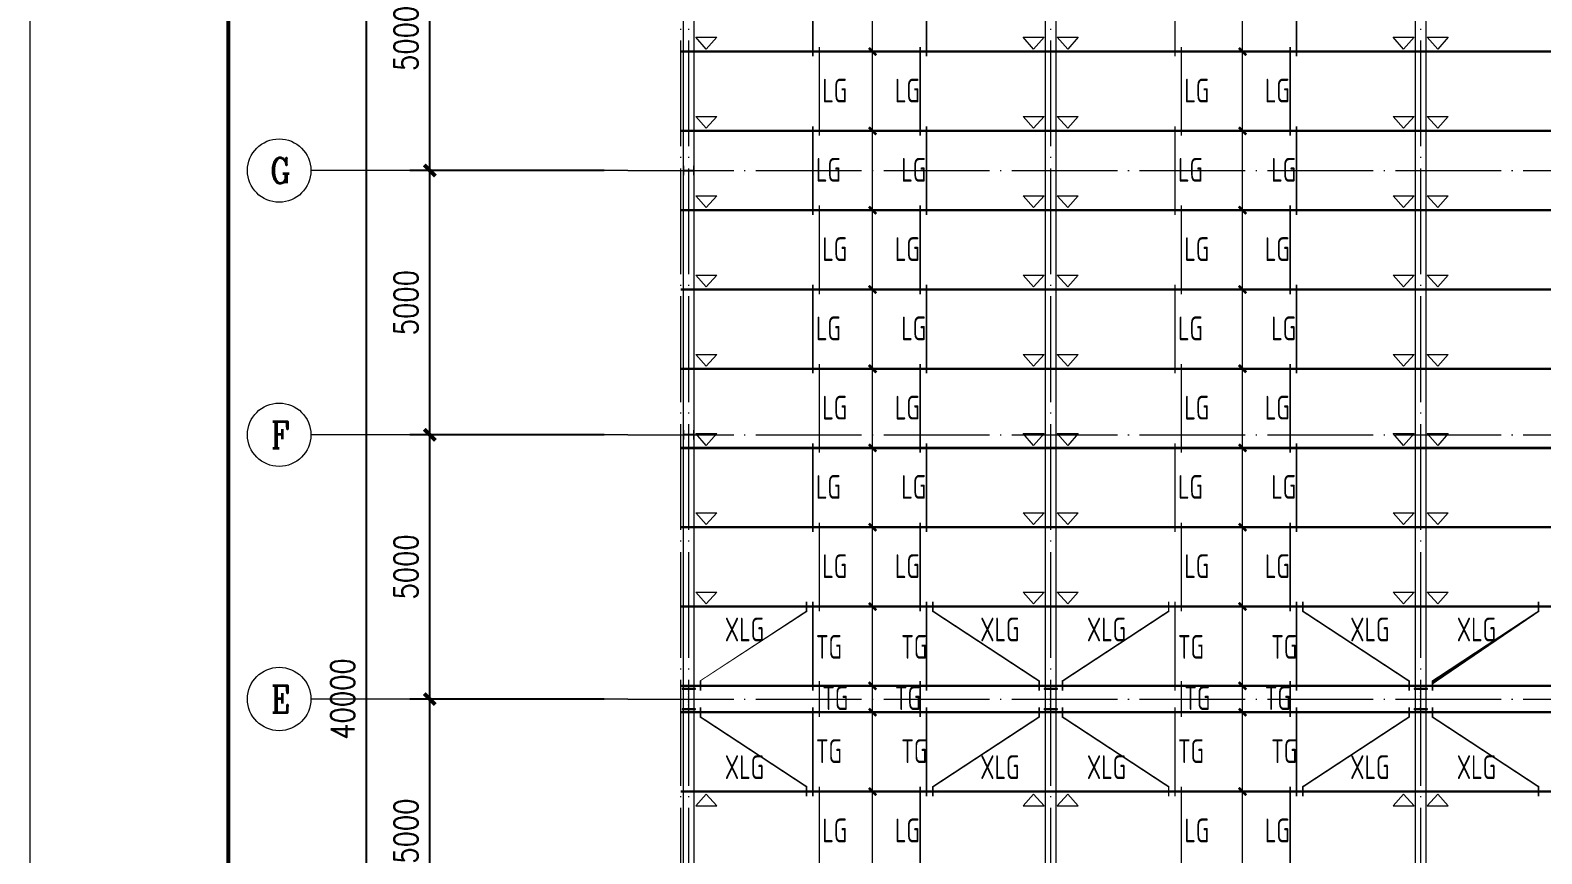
# Model space of a CAD drawing. Header units: millimetres. Extents: x 19781 to 898973, y -947928 to -267362.
# Drawn here: x 431826 to 460426, y -604299 to -588715 of the extents above; entities that cross this region are included whole.
import ezdxf

# ---------------------------------------------------------------- set-up
doc = ezdxf.new("R2010")
doc.units = ezdxf.units.MM
doc.header["$LTSCALE"] = 100
doc.linetypes.add('CENTER', pattern=[50.799999713897705, 31.75, -6.349999904632568, 6.349999904632568, -6.349999904632568])
doc.linetypes.add('DOTE', pattern=[2.4200000055134296, 2, -0.2000000029802322, 0.01999999955296516, -0.2000000029802322])
doc.layers.get('0').update_dxf_attribs({"lineweight": 18})
for name, color, linetype, lineweight in [('10', 7, 'Continuous', 18), ('AXIS', 3, 'Continuous', 18), ('AXIS_TEXT', 7, 'Continuous', 18), ('BORDER', 7, 'Continuous', 18), ('C', 6, 'CENTER', 18), ('DOTE', 1, 'DOTE', 18), ('PUB_DIM', 3, 'Continuous', 18), ('THICK', 6, 'Continuous', 18), ('数字', 3, 'Continuous', 20), ('构件号', 1, 'Continuous', 18), ('系杆支撑', 2, 'Continuous', 18), ('钢柱', 4, 'Continuous', 20), ('钢梁', 4, 'Continuous', 5)]:
    doc.layers.add(name, color=color, linetype=linetype, lineweight=lineweight)
doc.styles.add('_TCH_AXIS', font='complex.shx', dxfattribs={"bigfont": 'gbcbig.shx'})
doc.styles.add('COMPLEX', font='complex.shx', dxfattribs={"bigfont": 'gbcbig.shx'})
doc.styles.add('dim_font', font='simplex.shx', dxfattribs={"width": 0.8, "bigfont": 'gbcbig.shx'})
doc.styles.add('TSSD_REIN', font='tssdeng.shx', dxfattribs={"width": 0.699999988079071, "bigfont": 'hztxt.shx'})
doc.dimstyles.new('DIMN150', dxfattribs={"dimscale": 1.5, "dimtxt": 300, "dimasz": 1, "dimexe": 250, "dimexo": 300, "dimgap": 150, "dimtad": 1, "dimdec": 0, "dimzin": 0, "dimdsep": 46, "dimtxsty": 'dim_font', "dimblk": '_CAXARROW', "dimcen": 0.09, "dimdle": 2, "dimclrt": 7, "dimadec": 0, "dimazin": 0, "dimtfac": 1, "dimtdec": 0, "dimtix": 1, "dimtmove": 2, "dimatfit": 3, "dimfxl": 1, "dimtolj": 1, "dimtzin": 0, "dimarcsym": 0})
pattern_1 = [(45, (0, 0), (-7.071067811865476, 7.071067811865477), []), (45, (0, 2.5), (-7.071067811865474, 7.071067811865476), [])]

# ---------------------------------------------------------------- blocks, each defined once
blk = doc.blocks.new('_AXISO')
blk.add_circle((0, 0), 0.5)
at = {"layer": 'AXIS_TEXT', "style": 'COMPLEX', "width": 1.04167}
blk.add_attdef('A', (-0.25, -0.28), '', height=0.56, dxfattribs=at)
blk = doc.blocks.new('_DIMX')
blk.add_line((-150, 0), (150, 0))
blk.add_lwpolyline([(-70, -70, 50, 50, 0), (70, 70, 50, 50, 0)], format="xyseb")
blk = doc.blocks.new('*X159')
at = {"layer": 'AXIS', "color": 0, "lineweight": -2, "transparency": 16777216}
for p, q in [((442386.2071458476, -581370.0524160606), (437811.2071458406, -581370.0524160606)), ((438186.2071458406, -621368.5524160606), (438186.2071458406, -581371.5524160606)), ((442386.2071458475, -621370.0524160606), (437811.2071458406, -621370.0524160606))]:
    blk.add_line(p, q, dxfattribs=at)
at = {"layer": 'AXIS', "color": 0, "lineweight": -2, "transparency": 16777216, "xscale": 1.5, "yscale": 1.5, "zscale": 1.5}
for p, rotation in [((438186.2071458406, -581370.0524160606), 90), ((438186.2071458406, -621370.0524160606), 270)]:
    blk.add_blockref('_DIMX', p, dxfattribs=dict(at, rotation=rotation))
at = {"layer": 'AXIS', "color": 7, "transparency": 16777216, "insert": (437736.2071458407, -601370.0524160605), "char_height": 450, "width": 4834.285714285215, "attachment_point": 5, "rotation": 90, "style": 'dim_font'}
blk.add_mtext('40000', dxfattribs=at)
blk = doc.blocks.new('_CAXARROW')
blk.add_hatch(color=0).paths.add_polyline_path([(0, 0), (-1, 0.125), (-1, -0.125)], flags=0)
blk = doc.blocks.new('*X161')
at = {"layer": 'AXIS', "color": 0, "lineweight": -2, "transparency": 16777216}
for p, q in [((442686.2071458406, -586370.0524160606), (439011.2071458406, -586370.0524160606)), ((439386.2071458406, -591368.5524160606), (439386.2071458406, -586371.5524160606)), ((442686.2071458406, -591370.0524160606), (439011.2071458406, -591370.0524160606))]:
    blk.add_line(p, q, dxfattribs=at)
at = {"layer": 'AXIS', "color": 0, "lineweight": -2, "transparency": 16777216, "xscale": 1.5, "yscale": 1.5, "zscale": 1.5}
for p, rotation in [((439386.2071458406, -586370.0524160606), 90), ((439386.2071458406, -591370.0524160606), 270)]:
    blk.add_blockref('_DIMX', p, dxfattribs=dict(at, rotation=rotation))
at = {"layer": 'AXIS', "color": 7, "transparency": 16777216, "insert": (438936.2071458407, -588870.0524160605), "char_height": 450, "width": 3805.714285714785, "attachment_point": 5, "rotation": 90, "style": 'dim_font'}
blk.add_mtext('5000', dxfattribs=at)
blk = doc.blocks.new('*X162')
at = {"layer": 'AXIS', "color": 0, "lineweight": -2, "transparency": 16777216}
for p, q in [((442686.2071458406, -591370.0524160606), (439011.2071458406, -591370.0524160606)), ((439386.2071458406, -596368.5524160606), (439386.2071458406, -591371.5524160606)), ((442686.2071458406, -596370.0524160606), (439011.2071458406, -596370.0524160606))]:
    blk.add_line(p, q, dxfattribs=at)
at = {"layer": 'AXIS', "color": 0, "lineweight": -2, "transparency": 16777216, "xscale": 1.5, "yscale": 1.5, "zscale": 1.5}
for p, rotation in [((439386.2071458406, -591370.0524160606), 90), ((439386.2071458406, -596370.0524160606), 270)]:
    blk.add_blockref('_DIMX', p, dxfattribs=dict(at, rotation=rotation))
at = {"layer": 'AXIS', "color": 7, "transparency": 16777216, "insert": (438936.2071458407, -593870.0524160605), "char_height": 450, "width": 3805.714285714785, "attachment_point": 5, "rotation": 90, "style": 'dim_font'}
blk.add_mtext('5000', dxfattribs=at)
blk = doc.blocks.new('*X163')
at = {"layer": 'AXIS', "color": 0, "lineweight": -2, "transparency": 16777216}
for p, q in [((442686.2071458406, -596370.0524160606), (439011.2071458406, -596370.0524160606)), ((439386.2071458406, -601368.5524160606), (439386.2071458406, -596371.5524160606)), ((442686.2071458405, -601370.0524160606), (439011.2071458406, -601370.0524160606))]:
    blk.add_line(p, q, dxfattribs=at)
at = {"layer": 'AXIS', "color": 0, "lineweight": -2, "transparency": 16777216, "xscale": 1.5, "yscale": 1.5, "zscale": 1.5}
for p, rotation in [((439386.2071458406, -596370.0524160606), 90), ((439386.2071458406, -601370.0524160606), 270)]:
    blk.add_blockref('_DIMX', p, dxfattribs=dict(at, rotation=rotation))
at = {"layer": 'AXIS', "color": 7, "transparency": 16777216, "insert": (438936.2071458407, -598870.0524160605), "char_height": 450, "width": 3805.714285714785, "attachment_point": 5, "rotation": 90, "style": 'dim_font'}
blk.add_mtext('5000', dxfattribs=at)
blk = doc.blocks.new('*X164')
at = {"layer": 'AXIS', "color": 0, "lineweight": -2, "transparency": 16777216}
for p, q in [((442686.2071458405, -601370.0524160606), (439011.2071458406, -601370.0524160606)), ((439386.2071458406, -606368.5524160606), (439386.2071458406, -601371.5524160606)), ((442686.2071458406, -606370.0524160606), (439011.2071458406, -606370.0524160606))]:
    blk.add_line(p, q, dxfattribs=at)
at = {"layer": 'AXIS', "color": 0, "lineweight": -2, "transparency": 16777216, "xscale": 1.5, "yscale": 1.5, "zscale": 1.5}
for p, rotation in [((439386.2071458406, -601370.0524160606), 90), ((439386.2071458406, -606370.0524160606), 270)]:
    blk.add_blockref('_DIMX', p, dxfattribs=dict(at, rotation=rotation))
at = {"layer": 'AXIS', "color": 7, "transparency": 16777216, "insert": (438936.2071458407, -603870.0524160605), "char_height": 450, "width": 3805.714285714785, "attachment_point": 5, "rotation": 90, "style": 'dim_font'}
blk.add_mtext('5000', dxfattribs=at)

msp = doc.modelspace()

# ---------------------------------------------------------------- hatches: boundary and pattern name
at = {"layer": '10', "ltscale": 100}
h = msp.add_hatch(dxfattribs=at)
h.set_pattern_fill('金属', color=256, style=0, pattern_type=0)
h.set_pattern_definition(pattern_1)
h.paths.add_polyline_path([(444378.2071458406, -591373.0524160606), (444378.2071458406, -591460.0524160606), (444386.2071458406, -591460.0524160606), (444386.2071458406, -591280.0524160606), (444378.2071458406, -591280.0524160606), (444378.2071458406, -591367.0524160606), (444194.2071458406, -591367.0524160606), (444194.2071458406, -591280.0524160606), (444186.2071458406, -591280.0524160606), (444186.2071458406, -591460.0524160606), (444194.2071458406, -591460.0524160606), (444194.2071458406, -591373.0524160606)], flags=0)
h = msp.add_hatch(dxfattribs=at)
h.set_pattern_fill('金属', color=256, style=0, pattern_type=0)
h.set_pattern_definition(pattern_1)
h.paths.add_polyline_path([(444378.2071458406, -596373.0524160606), (444378.2071458406, -596460.0524160606), (444386.2071458406, -596460.0524160606), (444386.2071458406, -596280.0524160606), (444378.2071458406, -596280.0524160606), (444378.2071458406, -596367.0524160606), (444194.2071458406, -596367.0524160606), (444194.2071458406, -596280.0524160606), (444186.2071458406, -596280.0524160606), (444186.2071458406, -596460.0524160606), (444194.2071458406, -596460.0524160606), (444194.2071458406, -596373.0524160606)], flags=0)
h = msp.add_hatch(dxfattribs=at)
h.set_pattern_fill('金属', color=256, style=0, pattern_type=0)
h.set_pattern_definition(pattern_1)
h.paths.add_polyline_path([(444290.2071458406, -601182.0524160606), (444411.2071458406, -601182.0524160606), (444411.2071458406, -601170.0524160606), (444161.2071458406, -601170.0524160606), (444161.2071458406, -601182.0524160606), (444282.2071458406, -601182.0524160606), (444282.2071458406, -601558.0524160606), (444161.2071458406, -601558.0524160606), (444161.2071458406, -601570.0524160606), (444411.2071458406, -601570.0524160606), (444411.2071458406, -601558.0524160606), (444290.2071458406, -601558.0524160606)], flags=0)
h = msp.add_hatch(dxfattribs=at)
h.set_pattern_fill('金属', color=256, style=0, pattern_type=0)
h.set_pattern_definition(pattern_1)
h.paths.add_polyline_path([(451140.2071458406, -601182.0524160606), (451261.2071458406, -601182.0524160606), (451261.2071458406, -601170.0524160606), (451011.2071458406, -601170.0524160606), (451011.2071458406, -601182.0524160606), (451132.2071458406, -601182.0524160606), (451132.2071458406, -601558.0524160606), (451011.2071458406, -601558.0524160606), (451011.2071458406, -601570.0524160606), (451261.2071458406, -601570.0524160606), (451261.2071458406, -601558.0524160606), (451140.2071458406, -601558.0524160606)], flags=0)
h = msp.add_hatch(dxfattribs=at)
h.set_pattern_fill('金属', color=256, style=0, pattern_type=0)
h.set_pattern_definition(pattern_1)
h.paths.add_polyline_path([(458140.2071458406, -601182.0524160606), (458261.2071458406, -601182.0524160606), (458261.2071458406, -601170.0524160606), (458011.2071458406, -601170.0524160606), (458011.2071458406, -601182.0524160606), (458132.2071458406, -601182.0524160606), (458132.2071458406, -601558.0524160606), (458011.2071458406, -601558.0524160606), (458011.2071458406, -601570.0524160606), (458261.2071458406, -601570.0524160606), (458261.2071458406, -601558.0524160606), (458140.2071458406, -601558.0524160606)], flags=0)

# ---------------------------------------------------------------- linework, layer by layer
at = {"layer": 'AXIS'}
for p, q in [((443136.2071458406, -591370.0524160606), (437136.2071458406, -591370.0524160606)), ((443136.2071458406, -596370.0524160606), (437136.2071458406, -596370.0524160606)), ((443136.2071458406, -601370.0524160606), (437136.2071458406, -601370.0524160606))]:
    msp.add_line(p, q, dxfattribs=at)
at = {"layer": 'BORDER'}
msp.add_lwpolyline([(431826, -635802.5267374609), (431826, -572802.5267374609), (565476, -572802.5267374609), (565476, -635802.5267374609)], close=True, dxfattribs=at)
msp.add_lwpolyline([(435576, -634302.5267374609, 75, 75, 0), (435576, -574302.5267374609, 75, 75, 0), (563976, -574302.5267374609, 75, 75, 0), (563976, -634302.5267374609, 75, 75, 0)], format="xyseb", close=True, dxfattribs=at)
at = {"layer": 'C'}
for points in [[(447694.2056333625, -589050.0524160606, 50, 50, 0), (447834.2056333625, -589190.0524160606, 50, 50, 0)], [(454694.2056333625, -589050.0524160606, 50, 50, 0), (454834.2056333625, -589190.0524160606, 50, 50, 0)], [(447694.2056333625, -590550.0524160606, 50, 50, 0), (447834.2056333625, -590690.0524160606, 50, 50, 0)], [(454694.2056333625, -590550.0524160606, 50, 50, 0), (454834.2056333625, -590690.0524160606, 50, 50, 0)], [(447694.2056333625, -592050.0524160606, 50, 50, 0), (447834.2056333625, -592190.0524160606, 50, 50, 0)], [(454694.2056333625, -592050.0524160606, 50, 50, 0), (454834.2056333625, -592190.0524160606, 50, 50, 0)], [(447694.2056333625, -593550.0524160606, 50, 50, 0), (447834.2056333625, -593690.0524160606, 50, 50, 0)], [(454694.2056333625, -593550.0524160606, 50, 50, 0), (454834.2056333625, -593690.0524160606, 50, 50, 0)], [(447694.2056333625, -595050.0524160606, 50, 50, 0), (447834.2056333625, -595190.0524160606, 50, 50, 0)], [(454694.2056333625, -595050.0524160606, 50, 50, 0), (454834.2056333625, -595190.0524160606, 50, 50, 0)], [(447694.2056333625, -596550.0524160606, 50, 50, 0), (447834.2056333625, -596690.0524160606, 50, 50, 0)], [(454694.2056333625, -596550.0524160606, 50, 50, 0), (454834.2056333625, -596690.0524160606, 50, 50, 0)], [(447694.2056333625, -598050.0524160606, 50, 50, 0), (447834.2056333625, -598190.0524160606, 50, 50, 0)], [(454694.2056333625, -598050.0524160606, 50, 50, 0), (454834.2056333625, -598190.0524160606, 50, 50, 0)], [(447694.2056333625, -599550.0524160606, 50, 50, 0), (447834.2056333625, -599690.0524160606, 50, 50, 0)], [(454694.2056333625, -599550.0524160606, 50, 50, 0), (454834.2056333625, -599690.0524160606, 50, 50, 0)], [(447694.2056333625, -601050.0524160606, 50, 50, 0), (447834.2056333625, -601190.0524160606, 50, 50, 0)], [(454694.2056333625, -601050.0524160606, 50, 50, 0), (454834.2056333625, -601190.0524160606, 50, 50, 0)], [(447694.2056333625, -601550.0524160606, 50, 50, 0), (447834.2056333625, -601690.0524160606, 50, 50, 0)], [(454694.2056333625, -601550.0524160606, 50, 50, 0), (454834.2056333625, -601690.0524160606, 50, 50, 0)], [(447694.2056333625, -603050.0524160606, 50, 50, 0), (447834.2056333625, -603190.0524160606, 50, 50, 0)], [(454694.2056333625, -603050.0524160606, 50, 50, 0), (454834.2056333625, -603190.0524160606, 50, 50, 0)]]:
    msp.add_lwpolyline(points, format="xyseb", dxfattribs=at)
at = {"layer": 'DOTE', "linetype": 'DOTE', "ltscale": 10}
for p, q in [((444136.2071458406, -622370.0524160606), (444136.2071458406, -580370.0524160606)), ((444286.2071458406, -622370.0524160606), (444286.2071458406, -580370.0524160606)), ((451136.2071458406, -622370.0524160606), (451136.2071458406, -580370.0524160606)), ((458136.2071458406, -622370.0524160606), (458136.2071458406, -580370.0524160606)), ((443136.2071458406, -591370.0524160606), (543136.2071458406, -591370.0524160606)), ((443136.2071458406, -596370.0524160606), (543136.2071458406, -596370.0524160606)), ((443136.2071458406, -601370.0524160606), (543136.2071458406, -601370.0524160606))]:
    msp.add_line(p, q, dxfattribs=at)
at = {"layer": 'PUB_DIM', "color": 6, "linetype": 'Continuous'}
for points in [[(444816.3892615166, -588847.7886587756), (444618.0369735293, -589070.4112885259), (444419.6846855422, -588847.7886587756)], [(451009.3892615166, -588847.7886587756), (450811.0369735293, -589070.4112885259), (450612.6846855422, -588847.7886587756)], [(451656.3892615166, -588847.7886587756), (451458.0369735293, -589070.4112885259), (451259.6846855422, -588847.7886587756)], [(458009.3892615166, -588847.7886587756), (457811.0369735293, -589070.4112885259), (457612.6846855422, -588847.7886587756)], [(458656.3892615166, -588847.7886587756), (458458.0369735293, -589070.4112885259), (458259.6846855422, -588847.7886587756)], [(444816.3892615166, -590347.7886587756), (444618.0369735293, -590570.4112885259), (444419.6846855422, -590347.7886587756)], [(451009.3892615166, -590347.7886587756), (450811.0369735293, -590570.4112885259), (450612.6846855422, -590347.7886587756)], [(451656.3892615166, -590347.7886587756), (451458.0369735293, -590570.4112885259), (451259.6846855422, -590347.7886587756)], [(458009.3892615166, -590347.7886587756), (457811.0369735293, -590570.4112885259), (457612.6846855422, -590347.7886587756)], [(458656.3892615166, -590347.7886587756), (458458.0369735293, -590570.4112885259), (458259.6846855422, -590347.7886587756)], [(444816.3892615166, -591847.7886587756), (444618.0369735293, -592070.4112885259), (444419.6846855422, -591847.7886587756)], [(451009.3892615166, -591847.7886587756), (450811.0369735293, -592070.4112885259), (450612.6846855422, -591847.7886587756)], [(451656.3892615166, -591847.7886587756), (451458.0369735293, -592070.4112885259), (451259.6846855422, -591847.7886587756)], [(458009.3892615166, -591847.7886587756), (457811.0369735293, -592070.4112885259), (457612.6846855422, -591847.7886587756)], [(458656.3892615166, -591847.7886587756), (458458.0369735293, -592070.4112885259), (458259.6846855422, -591847.7886587756)], [(444816.3892615166, -593347.7886587756), (444618.0369735293, -593570.4112885259), (444419.6846855422, -593347.7886587756)], [(451009.3892615166, -593347.7886587756), (450811.0369735293, -593570.4112885259), (450612.6846855422, -593347.7886587756)], [(451656.3892615166, -593347.7886587756), (451458.0369735293, -593570.4112885259), (451259.6846855422, -593347.7886587756)], [(458009.3892615166, -593347.7886587756), (457811.0369735293, -593570.4112885259), (457612.6846855422, -593347.7886587756)], [(458656.3892615166, -593347.7886587756), (458458.0369735293, -593570.4112885259), (458259.6846855422, -593347.7886587756)], [(444816.3892615166, -594847.7886587756), (444618.0369735293, -595070.4112885259), (444419.6846855422, -594847.7886587756)], [(451009.3892615166, -594847.7886587756), (450811.0369735293, -595070.4112885259), (450612.6846855422, -594847.7886587756)], [(451656.3892615166, -594847.7886587756), (451458.0369735293, -595070.4112885259), (451259.6846855422, -594847.7886587756)], [(458009.3892615166, -594847.7886587756), (457811.0369735293, -595070.4112885259), (457612.6846855422, -594847.7886587756)], [(458656.3892615166, -594847.7886587756), (458458.0369735293, -595070.4112885259), (458259.6846855422, -594847.7886587756)], [(444816.3892615166, -596347.7886587756), (444618.0369735293, -596570.4112885259), (444419.6846855422, -596347.7886587756)], [(451009.3892615166, -596347.7886587756), (450811.0369735293, -596570.4112885259), (450612.6846855422, -596347.7886587756)], [(451656.3892615166, -596347.7886587756), (451458.0369735293, -596570.4112885259), (451259.6846855422, -596347.7886587756)], [(458009.3892615166, -596347.7886587756), (457811.0369735293, -596570.4112885259), (457612.6846855422, -596347.7886587756)], [(458656.3892615166, -596347.7886587756), (458458.0369735293, -596570.4112885259), (458259.6846855422, -596347.7886587756)], [(444816.3892615166, -597847.7886587756), (444618.0369735293, -598070.4112885259), (444419.6846855422, -597847.7886587756)], [(451009.3892615166, -597847.7886587756), (450811.0369735293, -598070.4112885259), (450612.6846855422, -597847.7886587756)], [(451656.3892615166, -597847.7886587756), (451458.0369735293, -598070.4112885259), (451259.6846855422, -597847.7886587756)], [(458009.3892615166, -597847.7886587756), (457811.0369735293, -598070.4112885259), (457612.6846855422, -597847.7886587756)], [(458656.3892615166, -597847.7886587756), (458458.0369735293, -598070.4112885259), (458259.6846855422, -597847.7886587756)], [(444816.3892615166, -599347.7886587756), (444618.0369735293, -599570.4112885259), (444419.6846855422, -599347.7886587756)], [(451009.3892615166, -599347.7886587756), (450811.0369735293, -599570.4112885259), (450612.6846855422, -599347.7886587756)], [(451656.3892615166, -599347.7886587756), (451458.0369735293, -599570.4112885259), (451259.6846855422, -599347.7886587756)], [(458009.3892615166, -599347.7886587756), (457811.0369735293, -599570.4112885259), (457612.6846855422, -599347.7886587756)], [(458656.3892615166, -599347.7886587756), (458458.0369735293, -599570.4112885259), (458259.6846855422, -599347.7886587756)], [(444816.3892615166, -603392.3161733453), (444618.0369735293, -603169.6935435953), (444419.6846855422, -603392.3161733455)], [(451009.3892615166, -603392.3161733453), (450811.0369735293, -603169.6935435953), (450612.6846855422, -603392.3161733455)], [(451656.3892615166, -603392.3161733453), (451458.0369735293, -603169.6935435953), (451259.6846855422, -603392.3161733455)], [(458009.3892615166, -603392.3161733453), (457811.0369735293, -603169.6935435953), (457612.6846855422, -603392.3161733455)], [(458656.3892615166, -603392.3161733453), (458458.0369735293, -603169.6935435953), (458259.6846855422, -603392.3161733455)]]:
    msp.add_lwpolyline(points, close=True, dxfattribs=at)
at = {"layer": 'THICK', "ltscale": 100}
for p, q in [((447764.2056333625, -620770.0524160606), (447764.2056333625, -580069.4809721063)), ((454764.2056333625, -620770.0524160606), (454764.2056333625, -580069.4809721063))]:
    msp.add_line(p, q, dxfattribs=at)
at = {"layer": '构件号'}
for points in [[(542136.2071458406, -589120.0524160605, 45, 45, 0), (444136.2071458406, -589120.0524160606, 45, 45, 0)], [(542136.2071458406, -590620.0524160605, 45, 45, 0), (444136.2071458406, -590620.0524160606, 45, 45, 0)], [(542136.2071458406, -592120.0524160605, 45, 45, 0), (444136.2071458406, -592120.0524160606, 45, 45, 0)], [(542136.2071458406, -593620.0524160605, 45, 45, 0), (444136.2071458406, -593620.0524160606, 45, 45, 0)], [(542136.2071458406, -595120.0524160605, 45, 45, 0), (444136.2071458406, -595120.0524160606, 45, 45, 0)], [(542136.2071458406, -596620.0524160605, 45, 45, 0), (444136.2071458406, -596620.0524160606, 45, 45, 0)], [(542136.2071458406, -598120.0524160605, 45, 45, 0), (444136.2071458406, -598120.0524160606, 45, 45, 0)], [(542136.2071458406, -599620.0524160605, 45, 45, 0), (444136.2071458406, -599620.0524160606, 45, 45, 0)], [(542136.2071458406, -601120.0524160605, 45, 45, 0), (444136.2071458406, -601120.0524160606, 45, 45, 0)], [(542136.2071458406, -601620.0524160606, 45, 45, 0), (444136.2071458406, -601620.0524160606, 45, 45, 0)], [(542136.2071458406, -603120.0524160606, 45, 45, 0), (444136.2071458406, -603120.0524160606, 45, 45, 0)]]:
    msp.add_lwpolyline(points, format="xyseb", dxfattribs=at)
at = {"layer": '系杆支撑'}
for points in [[(446636.0881724171, -589210.214191816, 30, 30, 0), (446636.0881724166, -587530.2394382309, 30, 30, 0)], [(448786.3261192649, -589210.214191816, 30, 30, 0), (448786.3261192644, -587530.2394382309, 30, 30, 0)], [(453486.2071458411, -589210.214191816, 30, 30, 0), (453486.2071458406, -587530.2394382309, 30, 30, 0)], [(455786.207145841, -589210.214191816, 30, 30, 0), (455786.2071458406, -587530.2394382309, 30, 30, 0)], [(446756.0881724171, -590710.214191816, 30, 30, 0), (446756.0881724166, -589030.2394382309, 30, 30, 0)], [(448666.3261192649, -590710.214191816, 30, 30, 0), (448666.3261192644, -589030.2394382309, 30, 30, 0)], [(453606.2071458411, -590710.214191816, 30, 30, 0), (453606.2071458406, -589030.2394382309, 30, 30, 0)], [(455666.207145841, -590710.214191816, 30, 30, 0), (455666.2071458406, -589030.2394382309, 30, 30, 0)], [(446636.0881724171, -592210.214191816, 30, 30, 0), (446636.0881724166, -590530.2394382309, 30, 30, 0)], [(448786.3261192649, -592210.214191816, 30, 30, 0), (448786.3261192644, -590530.2394382309, 30, 30, 0)], [(453486.2071458411, -592210.214191816, 30, 30, 0), (453486.2071458406, -590530.2394382309, 30, 30, 0)], [(455786.207145841, -592210.214191816, 30, 30, 0), (455786.2071458406, -590530.2394382309, 30, 30, 0)], [(446756.0881724171, -593710.214191816, 30, 30, 0), (446756.0881724166, -592030.2394382309, 30, 30, 0)], [(448666.3261192649, -593710.214191816, 30, 30, 0), (448666.3261192644, -592030.2394382309, 30, 30, 0)], [(453606.2071458411, -593710.214191816, 30, 30, 0), (453606.2071458406, -592030.2394382309, 30, 30, 0)], [(455666.207145841, -593710.214191816, 30, 30, 0), (455666.2071458406, -592030.2394382309, 30, 30, 0)], [(446636.0881724171, -595210.214191816, 30, 30, 0), (446636.0881724166, -593530.2394382309, 30, 30, 0)], [(448786.3261192649, -595210.214191816, 30, 30, 0), (448786.3261192644, -593530.2394382309, 30, 30, 0)], [(453486.2071458411, -595210.214191816, 30, 30, 0), (453486.2071458406, -593530.2394382309, 30, 30, 0)], [(455786.207145841, -595210.214191816, 30, 30, 0), (455786.2071458406, -593530.2394382309, 30, 30, 0)], [(446756.0881724171, -596710.214191816, 30, 30, 0), (446756.0881724166, -595030.2394382309, 30, 30, 0)], [(448666.3261192649, -596710.214191816, 30, 30, 0), (448666.3261192644, -595030.2394382309, 30, 30, 0)], [(453606.2071458411, -596710.214191816, 30, 30, 0), (453606.2071458406, -595030.2394382309, 30, 30, 0)], [(455666.207145841, -596710.214191816, 30, 30, 0), (455666.2071458406, -595030.2394382309, 30, 30, 0)], [(446636.0881724171, -598210.214191816, 30, 30, 0), (446636.0881724166, -596530.2394382309, 30, 30, 0)], [(448786.3261192649, -598210.214191816, 30, 30, 0), (448786.3261192644, -596530.2394382309, 30, 30, 0)], [(453486.2071458411, -598210.214191816, 30, 30, 0), (453486.2071458406, -596530.2394382309, 30, 30, 0)], [(455786.207145841, -598210.214191816, 30, 30, 0), (455786.2071458406, -596530.2394382309, 30, 30, 0)], [(446756.0881724171, -599710.214191816, 30, 30, 0), (446756.0881724166, -598030.2394382309, 30, 30, 0)], [(448666.3261192649, -599710.214191816, 30, 30, 0), (448666.3261192644, -598030.2394382309, 30, 30, 0)], [(453606.2071458411, -599710.214191816, 30, 30, 0), (453606.2071458406, -598030.2394382309, 30, 30, 0)], [(455666.207145841, -599710.214191816, 30, 30, 0), (455666.2071458406, -598030.2394382309, 30, 30, 0)], [(444506.2071458405, -601209.8653938929, 30, 30, 0), (444506.2071458403, -601030.239438232, 30, 30, 0), (446516.0881724157, -599710.2141918156, 30, 30, 0), (446516.0881724156, -599529.890640306, 30, 30, 0)], [(446636.0881724163, -599529.8906403062, 30, 30, 0), (446636.0881724166, -601209.8653938912, 30, 30, 0)], [(448786.3261192641, -599529.8906403052, 30, 30, 0), (448786.3261192644, -601209.8653938903, 30, 30, 0)], [(450916.2071458406, -601209.8653938903, 30, 30, 0), (450916.2071458406, -601030.2394382295, 30, 30, 0), (448906.3261192641, -599710.2141918147, 30, 30, 0), (448906.3261192641, -599529.8906403051, 30, 30, 0)], [(451356.3261192645, -601209.8653938929, 30, 30, 0), (451356.3261192643, -601030.239438232, 30, 30, 0), (453366.2071458397, -599710.2141918156, 30, 30, 0), (453366.2071458396, -599529.890640306, 30, 30, 0)], [(453486.2071458403, -599529.8906403062, 30, 30, 0), (453486.2071458406, -601209.8653938912, 30, 30, 0)], [(455786.2071458403, -599529.8906403052, 30, 30, 0), (455786.2071458405, -601209.8653938903, 30, 30, 0)], [(457916.0881724168, -601209.8653938903, 30, 30, 0), (457916.0881724167, -601030.2394382295, 30, 30, 0), (455906.2071458403, -599710.2141918147, 30, 30, 0), (455906.2071458403, -599529.8906403051, 30, 30, 0)], [(458356.3261192644, -601209.8653938929, 30, 30, 0), (458356.3261192642, -601030.239438232, 30, 30, 0), (460366.2071458396, -599710.2141918156, 30, 30, 0), (460366.2071458395, -599529.890640306, 30, 30, 0)], [(446756.0881724168, -601709.8653938901, 30, 30, 0), (446756.0881724166, -601030.2394382309, 30, 30, 0)], [(448666.3261192646, -601709.8653938901, 30, 30, 0), (448666.3261192644, -601030.2394382309, 30, 30, 0)], [(453606.2071458408, -601709.8653938901, 30, 30, 0), (453606.2071458406, -601030.2394382309, 30, 30, 0)], [(455666.2071458407, -601709.8653938901, 30, 30, 0), (455666.2071458406, -601030.2394382309, 30, 30, 0)], [(444506.2071458405, -601530.2394382302, 30, 30, 0), (444506.2071458405, -601709.865393891, 30, 30, 0), (446516.0881724164, -603029.8906403065, 30, 30, 0), (446516.0881724163, -603210.214191816, 30, 30, 0)], [(446636.0881724171, -603210.214191816, 30, 30, 0), (446636.0881724166, -601530.2394382309, 30, 30, 0)], [(448786.3261192649, -603210.214191816, 30, 30, 0), (448786.3261192644, -601530.2394382309, 30, 30, 0)], [(450916.2071458407, -601530.2394382302, 30, 30, 0), (450916.2071458407, -601709.865393891, 30, 30, 0), (448906.3261192648, -603029.8906403065, 30, 30, 0), (448906.3261192649, -603210.214191816, 30, 30, 0)], [(451356.3261192645, -601530.2394382302, 30, 30, 0), (451356.3261192645, -601709.865393891, 30, 30, 0), (453366.2071458404, -603029.8906403065, 30, 30, 0), (453366.2071458403, -603210.214191816, 30, 30, 0)], [(453486.2071458411, -603210.214191816, 30, 30, 0), (453486.2071458406, -601530.2394382309, 30, 30, 0)], [(455786.207145841, -603210.214191816, 30, 30, 0), (455786.2071458406, -601530.2394382309, 30, 30, 0)], [(457916.0881724168, -601530.2394382302, 30, 30, 0), (457916.0881724169, -601709.865393891, 30, 30, 0), (455906.207145841, -603029.8906403065, 30, 30, 0), (455906.207145841, -603210.214191816, 30, 30, 0)], [(458356.3261192645, -601530.2394382302, 30, 30, 0), (458356.3261192644, -601709.865393891, 30, 30, 0), (460366.2071458403, -603029.8906403065, 30, 30, 0), (460366.2071458403, -603210.214191816, 30, 30, 0)], [(446756.0881724171, -604710.214191816, 30, 30, 0), (446756.0881724166, -603030.2394382309, 30, 30, 0)], [(448666.3261192649, -604710.214191816, 30, 30, 0), (448666.3261192644, -603030.2394382309, 30, 30, 0)], [(453606.2071458411, -604710.214191816, 30, 30, 0), (453606.2071458406, -603030.2394382309, 30, 30, 0)], [(455666.207145841, -604710.214191816, 30, 30, 0), (455666.2071458406, -603030.2394382309, 30, 30, 0)]]:
    msp.add_lwpolyline(points, format="xyseb", dxfattribs=at)
at = {"layer": '钢柱', "ltscale": 100}
for points in [[(444378.2071458406, -591373.0524160606), (444378.2071458406, -591460.0524160606), (444386.2071458406, -591460.0524160606), (444386.2071458406, -591280.0524160606), (444378.2071458406, -591280.0524160606), (444378.2071458406, -591367.0524160606), (444194.2071458406, -591367.0524160606), (444194.2071458406, -591280.0524160606), (444186.2071458406, -591280.0524160606), (444186.2071458406, -591460.0524160606), (444194.2071458406, -591460.0524160606), (444194.2071458406, -591373.0524160606)], [(444378.2071458406, -596373.0524160606), (444378.2071458406, -596460.0524160606), (444386.2071458406, -596460.0524160606), (444386.2071458406, -596280.0524160606), (444378.2071458406, -596280.0524160606), (444378.2071458406, -596367.0524160606), (444194.2071458406, -596367.0524160606), (444194.2071458406, -596280.0524160606), (444186.2071458406, -596280.0524160606), (444186.2071458406, -596460.0524160606), (444194.2071458406, -596460.0524160606), (444194.2071458406, -596373.0524160606)], [(444290.2071458406, -601182.0524160606), (444411.2071458406, -601182.0524160606), (444411.2071458406, -601170.0524160606), (444161.2071458406, -601170.0524160606), (444161.2071458406, -601182.0524160606), (444282.2071458406, -601182.0524160606), (444282.2071458406, -601558.0524160606), (444161.2071458406, -601558.0524160606), (444161.2071458406, -601570.0524160606), (444411.2071458406, -601570.0524160606), (444411.2071458406, -601558.0524160606), (444290.2071458406, -601558.0524160606)], [(451140.2071458406, -601182.0524160606), (451261.2071458406, -601182.0524160606), (451261.2071458406, -601170.0524160606), (451011.2071458406, -601170.0524160606), (451011.2071458406, -601182.0524160606), (451132.2071458406, -601182.0524160606), (451132.2071458406, -601558.0524160606), (451011.2071458406, -601558.0524160606), (451011.2071458406, -601570.0524160606), (451261.2071458406, -601570.0524160606), (451261.2071458406, -601558.0524160606), (451140.2071458406, -601558.0524160606)], [(458140.2071458406, -601182.0524160606), (458261.2071458406, -601182.0524160606), (458261.2071458406, -601170.0524160606), (458011.2071458406, -601170.0524160606), (458011.2071458406, -601182.0524160606), (458132.2071458406, -601182.0524160606), (458132.2071458406, -601558.0524160606), (458011.2071458406, -601558.0524160606), (458011.2071458406, -601570.0524160606), (458261.2071458406, -601570.0524160606), (458261.2071458406, -601558.0524160606), (458140.2071458406, -601558.0524160606)]]:
    msp.add_lwpolyline(points, close=True, dxfattribs=at)
at = {"layer": '钢梁', "ltscale": 100}
for p, q in [((444186.2071458406, -620920.0524160606), (444186.2071458406, -581820.0524160606)), ((444386.2071458406, -620920.0524160606), (444386.2071458406, -581820.0524160606)), ((451036.2071458406, -620920.0524160606), (451036.2071458406, -581820.0524160606)), ((451236.2071458406, -620920.0524160606), (451236.2071458406, -581820.0524160606)), ((458036.2071458406, -620920.0524160606), (458036.2071458406, -581820.0524160606)), ((458236.2071458406, -620920.0524160606), (458236.2071458406, -581820.0524160606))]:
    msp.add_line(p, q, dxfattribs=at)

# ---------------------------------------------------------------- block references
at = {"layer": 'AXIS'}
ref = msp.add_blockref('_AXISO', (436536.2071458406, -591370.0524160606), dxfattribs=dict(at, xscale=1200, yscale=1200, zscale=1200))
ref.add_attrib('A', 'G', (436364.5119868878, -591610.4256385944), dxfattribs={"layer": 'AXIS_TEXT', "height": 480.7464450679648, "style": '_TCH_AXIS', "width": 0.833333})
ref = msp.add_blockref('_AXISO', (436536.2071458406, -596370.0524160606), dxfattribs=dict(at, xscale=1200, yscale=1200, zscale=1200))
ref.add_attrib('A', 'F', (436379.5632254768, -596623.09259511), dxfattribs={"layer": 'AXIS_TEXT', "height": 506.080358098709, "style": '_TCH_AXIS', "width": 0.8125})
ref = msp.add_blockref('_AXISO', (436536.2071458406, -601370.0524160606), dxfattribs=dict(at, xscale=1200, yscale=1200, zscale=1200))
ref.add_attrib('A', 'E', (436379.5632254768, -601623.09259511), dxfattribs={"layer": 'AXIS_TEXT', "height": 506.080358098709, "style": '_TCH_AXIS', "width": 0.8125})

# ---------------------------------------------------------------- texts
at = {"layer": '数字', "ltscale": 100, "style": 'TSSD_REIN', "width": 0.699999988079071}
for s, p in [('LG', (446813.4648548953, -590081.8305682065)), ('LG', (448187.7028017432, -590081.8305682065)), ('LG', (453663.5838283193, -590081.8305682065)), ('LG', (455187.5838283193, -590081.8305682065)), ('LG', (446693.4648548953, -591581.8305682065)), ('LG', (448307.7028017432, -591581.8305682065)), ('LG', (453543.5838283193, -591581.8305682065)), ('LG', (455307.5838283193, -591581.8305682065)), ('LG', (446813.4648548953, -593081.8305682065)), ('LG', (448187.7028017432, -593081.8305682065)), ('LG', (453663.5838283193, -593081.8305682065)), ('LG', (455187.5838283193, -593081.8305682065)), ('LG', (446693.4648548953, -594581.8305682065)), ('LG', (448307.7028017432, -594581.8305682065)), ('LG', (453543.5838283193, -594581.8305682065)), ('LG', (455307.5838283193, -594581.8305682065)), ('LG', (446813.4648548953, -596081.8305682065)), ('LG', (448187.7028017432, -596081.8305682065)), ('LG', (453663.5838283193, -596081.8305682065)), ('LG', (455187.5838283193, -596081.8305682065)), ('LG', (446693.4648548953, -597581.8305682065)), ('LG', (448307.7028017432, -597581.8305682065)), ('LG', (453543.5838283193, -597581.8305682065)), ('LG', (455307.5838283193, -597581.8305682065)), ('LG', (446813.4648548953, -599081.8305682065)), ('LG', (448187.7028017432, -599081.8305682065)), ('LG', (453663.5838283193, -599081.8305682065)), ('LG', (455187.5838283193, -599081.8305682065)), ('XLG', (444968.6724311732, -600279.4798086248)), ('XLG', (449800.910378021, -600279.4798086248)), ('XLG', (451818.7914045972, -600279.4798086248)), ('XLG', (456800.7914045972, -600279.4798086248)), ('XLG', (458818.7914045971, -600279.4798086248)), ('TG', (446693.4648548953, -600608.8305682065)), ('TG', (448307.7028017432, -600608.8305682065)), ('TG', (453543.5838283193, -600608.8305682065)), ('TG', (455307.5838283193, -600608.8305682065)), ('TG', (446813.4648548953, -601577.8305682065)), ('TG', (448187.7028017432, -601577.8305682065)), ('TG', (453663.5838283193, -601577.8305682065)), ('TG', (455187.5838283193, -601577.8305682065)), ('TG', (446693.4648548953, -602581.8305682065)), ('TG', (448307.7028017432, -602581.8305682065)), ('TG', (453543.5838283193, -602581.8305682065)), ('TG', (455307.5838283193, -602581.8305682065)), ('XLG', (444968.6724311732, -602884.4798086248)), ('XLG', (449800.910378021, -602884.4798086248)), ('XLG', (451818.7914045972, -602884.4798086248)), ('XLG', (456800.7914045972, -602884.4798086248)), ('XLG', (458818.7914045971, -602884.4798086248)), ('LG', (446813.4648548953, -604081.8305682065)), ('LG', (448187.7028017432, -604081.8305682065)), ('LG', (453663.5838283193, -604081.8305682065)), ('LG', (455187.5838283193, -604081.8305682065))]:
    msp.add_text(s, height=450, dxfattribs=at).set_placement(p)

# ---------------------------------------------------------------- dimensions: what is measured, and where the dimension line sits
at = {"layer": 'AXIS'}
for base, p1, p2, angle, picture, middle in [((438186.2071458406, -581370.0524160606), (442836.2071458475, -621370.0524160606), (442836.2071458476, -581370.0524160606), 89.99999999999993, '*X159', (437736.2071458407, -601370.0524160605)), ((439386.2071458406, -586370.0524160606), (443136.2071458406, -591370.0524160606), (443136.2071458406, -586370.0524160606), 90.00000000000065, '*X161', (438936.2071458407, -588870.0524160605)), ((439386.2071458406, -591370.0524160606), (443136.2071458406, -596370.0524160606), (443136.2071458406, -591370.0524160606), 89.99999999999933, '*X162', (438936.2071458407, -593870.0524160605)), ((439386.2071458406, -596370.0524160606), (443136.2071458405, -601370.0524160606), (443136.2071458406, -596370.0524160606), 89.99999999999933, '*X163', (438936.2071458407, -598870.0524160605)), ((439386.2071458406, -601370.0524160606), (443136.2071458406, -606370.0524160606), (443136.2071458405, -601370.0524160606), 90.00000000000134, '*X164', (438936.2071458407, -603870.0524160605))]:
    dim = msp.add_linear_dim(base=base, p1=p1, p2=p2, angle=angle, dimstyle='DIMN150', override={"dimsah": 1, "dimtzin": 0}, dxfattribs=at)
    dim.commit()
    dim.dimension.update_dxf_attribs({"geometry": picture, "text_midpoint": middle})

doc.saveas('drawing.dxf')
